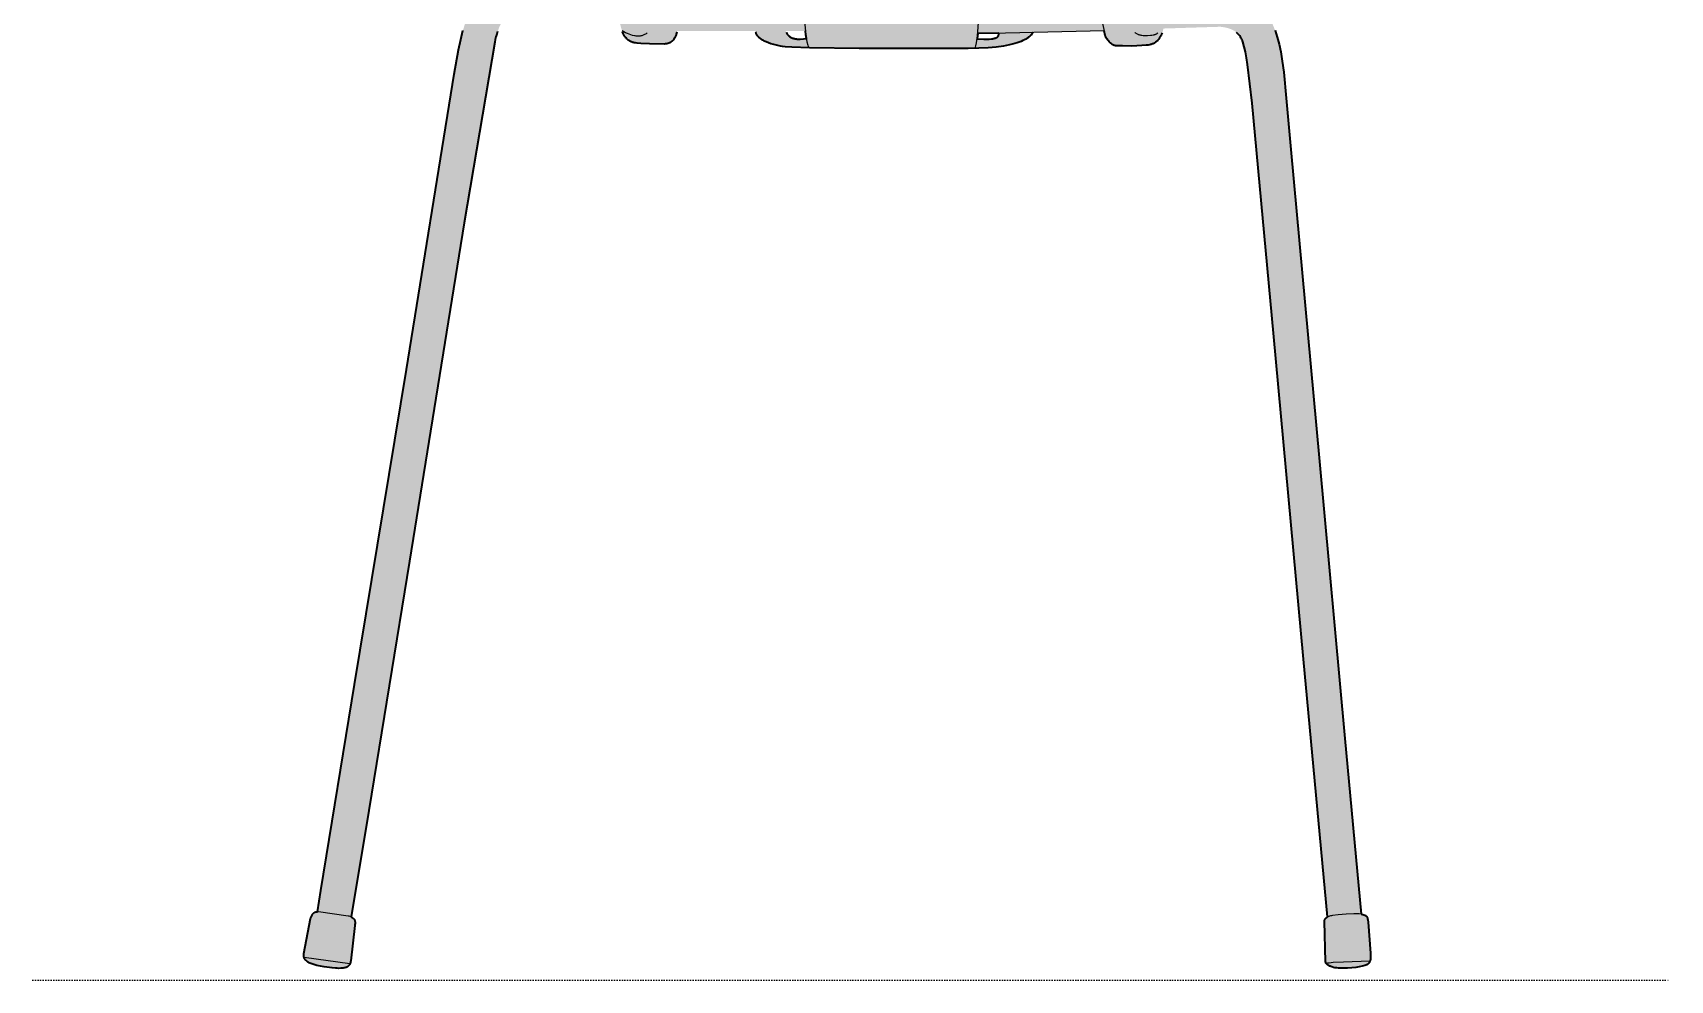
# Model space of a CAD drawing. Header units: millimetres. Extents: x 0 to 1796, y -1115 to 796.
# Drawn here: x 1108 to 1796, y 0 to 398 of the extents above; entities that cross this region are included whole.
import ezdxf

# ---------------------------------------------------------------- set-up
doc = ezdxf.new("R2010")
doc.units = ezdxf.units.MM
doc.linetypes.add('Dots', pattern=[1, 0, -1])
doc.layers.add('Blocks', color=7, linetype='Continuous')
doc.layers.add('Blocks$Fill', color=7, linetype='Continuous', true_color=0xffffff)
for name, color, linetype, lineweight, true_color in [('Blocks$Inner', 7, 'Continuous', 25, 0x007f00), ('Blocks$Outline', 7, 'Continuous', 35, 0xff3f3f), ('Groud', 7, 'Dots', 25, 0x243775)]:
    doc.layers.add(name, color=color, linetype=linetype, lineweight=lineweight, true_color=true_color)

# ---------------------------------------------------------------- blocks, each defined once
blk = doc.blocks.new('Ant Dining Chair Side')
at = {"layer": 'Blocks$Fill'}
h = blk.add_hatch(color=256, dxfattribs=at)
h.paths.add_polyline_path([(560.53, 24.42), (561.6, 11.39), (561.6, 10.01), (561.57, 9.38), (561.54, 9.07), (561.51, 8.78), (561.45, 8.5), (561.42, 8.36), (561.38, 8.23), (561.34, 8.1), (561.3, 7.97), (561.25, 7.84), (561.19, 7.72), (561.13, 7.6), (561.06, 7.49), (560.99, 7.37), (560.91, 7.27), (560.83, 7.16), (560.74, 7.06), (560.64, 6.96), (560.53, 6.86), (560.47, 6.81), (560.41, 6.77), (560.28, 6.68), (560.13, 6.59), (559.96, 6.5), (559.77, 6.41), (559.58, 6.33), (559.13, 6.16), (558.63, 6.01), (558.07, 5.86), (556.8, 5.6), (555.34, 5.38), (553.7, 5.2), (551.91, 5.08), (550, 5.02), (549.05, 5.03), (548.17, 5.07), (547.37, 5.15), (546.64, 5.26), (545.97, 5.4), (545.38, 5.57), (544.85, 5.75), (544.61, 5.85), (544.38, 5.95), (544.17, 6.06), (543.98, 6.17), (543.8, 6.28), (543.63, 6.39), (543.48, 6.5), (543.35, 6.62), (543.23, 6.73), (543.12, 6.84), (543.07, 6.9), (543.02, 6.96), (542.98, 7.01), (542.94, 7.07), (542.91, 7.13), (542.87, 7.18), (542.84, 7.24), (542.82, 7.29), (542.8, 7.34), (542.78, 7.4), (542.76, 7.45), (542.75, 7.5), (542.74, 7.53), (542.74, 7.55), (542.73, 7.6), (542.73, 7.63), (542.72, 7.65), (542.72, 7.7), (542.22, 24.75), (542.23, 24.87), (542.25, 24.98), (542.27, 25.09), (542.29, 25.2), (542.32, 25.31), (542.36, 25.41), (542.4, 25.51), (542.45, 25.61), (542.5, 25.7), (542.56, 25.79), (542.63, 25.88), (542.7, 25.97), (542.78, 26.05), (542.86, 26.13), (542.95, 26.21), (543.05, 26.29), (543.15, 26.36), (543.26, 26.43), (543.38, 26.5), (543.5, 26.57), (543.52, 26.58), (509.97, 384.5), (509.55, 387.29), (509.08, 389.74), (508.56, 391.93), (507.94, 393.95), (507.76, 394.43), (507.57, 394.88), (507.37, 395.31), (507.14, 395.71), (506.91, 396.1), (506.66, 396.45), (506.4, 396.79), (506.13, 397.11), (505.85, 397.4), (505.56, 397.68), (505.26, 397.94), (504.96, 398.18), (504.64, 398.4), (504.33, 398.6), (504, 398.79), (503.68, 398.97), (503.34, 399.13), (503.01, 399.27), (502.34, 399.53), (501.67, 399.74), (501.01, 399.91), (500.36, 400.04), (499.74, 400.15), (498.58, 400.31), (474.68, 399.56), (474.33, 398.42), (474.11, 397.82), (473.87, 397.24), (473.61, 396.68), (473.33, 396.15), (473.02, 395.64), (472.69, 395.16), (472.51, 394.94), (472.33, 394.72), (472.14, 394.51), (471.94, 394.31), (471.74, 394.12), (471.52, 393.94), (471.3, 393.77), (471.07, 393.6), (470.83, 393.45), (470.58, 393.31), (470.33, 393.19), (470.06, 393.07), (469.78, 392.96), (469.5, 392.87), (469.2, 392.79), (468.9, 392.72), (468.22, 392.61), (467.43, 392.52), (465.59, 392.37), (461.38, 392.22), (457.38, 392.23), (454.71, 392.32), (454.61, 392.33), (454.51, 392.34), (454.41, 392.36), (454.31, 392.38), (454.11, 392.43), (453.91, 392.5), (453.72, 392.57), (453.53, 392.66), (453.34, 392.76), (453.16, 392.86), (452.98, 392.98), (452.8, 393.11), (452.62, 393.24), (452.46, 393.38), (452.13, 393.68), (451.82, 394), (451.53, 394.34), (451.26, 394.68), (451.02, 395.03), (450.8, 395.37), (450.61, 395.7), (450.44, 396.02), (450.3, 396.32), (450.2, 396.59), (449.76, 398.54), (419.79, 397.9), (419.76, 397.82), (419.72, 397.73), (419.65, 397.61), (419.56, 397.45), (419.43, 397.27), (419.27, 397.06), (419.06, 396.82), (418.82, 396.57), (418.53, 396.3), (418.19, 396.02), (417.79, 395.72), (417.34, 395.42), (416.82, 395.1), (416.24, 394.78), (415.59, 394.47), (414.87, 394.15), (414.07, 393.83), (413.19, 393.52), (412.22, 393.22), (410.02, 392.65), (407.44, 392.15), (404.44, 391.74), (401, 391.43), (397.09, 391.25), (392.67, 391.22), (326.12, 391.4), (318.58, 391.71), (315.82, 391.93), (314.73, 392.06), (313.85, 392.21), (311.06, 392.85), (309.88, 393.19), (308.83, 393.54), (307.9, 393.91), (307.08, 394.29), (306.71, 394.48), (306.37, 394.67), (306.05, 394.87), (305.76, 395.07), (305.48, 395.28), (305.23, 395.48), (304.99, 395.69), (304.78, 395.9), (304.58, 396.11), (304.4, 396.32), (304.24, 396.54), (304.08, 396.75), (303.95, 396.97), (303.82, 397.19), (303.71, 397.41), (303.6, 397.64), (303.42, 398.09), (303.26, 398.54), (270.54, 398.54), (270.4, 398), (270.14, 397.18), (270.03, 396.87), (269.93, 396.63), (269.54, 395.84), (269.34, 395.48), (269.13, 395.14), (268.91, 394.83), (268.8, 394.69), (268.68, 394.55), (268.55, 394.41), (268.43, 394.29), (268.29, 394.16), (268.16, 394.05), (268.02, 393.94), (267.87, 393.84), (267.72, 393.74), (267.56, 393.65), (267.4, 393.56), (267.23, 393.49), (267.05, 393.42), (266.87, 393.35), (266.68, 393.29), (266.48, 393.24), (266.28, 393.19), (266.07, 393.15), (265.62, 393.09), (265.13, 393.06), (258.86, 393.09), (255.26, 393.28), (253.69, 393.43), (253.02, 393.52), (252.43, 393.62), (252.16, 393.67), (251.89, 393.74), (251.64, 393.82), (251.38, 393.91), (251.14, 394.01), (250.9, 394.13), (250.66, 394.25), (250.43, 394.39), (250.21, 394.54), (249.99, 394.69), (249.77, 394.86), (249.57, 395.05), (249.37, 395.24), (249.17, 395.45), (248.98, 395.66), (248.8, 395.89), (248.62, 396.13), (248.45, 396.39), (248.28, 396.65), (248.12, 396.93), (247.81, 397.52), (247.53, 398.16), (247.28, 398.85), (247.05, 399.6), (246.84, 400.39), (246.63, 401.36), (207.83, 408.22), (206.7, 408.36), (205.63, 408.44), (205.12, 408.45), (204.63, 408.45), (204.15, 408.42), (203.68, 408.37), (203.23, 408.3), (202.79, 408.21), (202.36, 408.1), (201.94, 407.95), (201.53, 407.78), (201.13, 407.59), (200.74, 407.36), (200.36, 407.11), (200.17, 406.96), (199.97, 406.78), (199.77, 406.59), (199.56, 406.37), (199.12, 405.86), (198.66, 405.27), (198.2, 404.6), (197.73, 403.86), (197.26, 403.05), (196.8, 402.19), (195.9, 400.3), (195.1, 398.25), (194.74, 397.17), (194.41, 396.08), (194.13, 394.96), (193.9, 393.84), (181.08, 318.03), (133.6, 26.59), (133.65, 26.57), (133.82, 26.49), (133.99, 26.41), (134.14, 26.32), (134.28, 26.23), (134.41, 26.13), (134.54, 26.03), (134.65, 25.93), (134.75, 25.82), (134.84, 25.71), (134.88, 25.65), (134.92, 25.59), (134.96, 25.53), (135, 25.47), (135.03, 25.4), (135.06, 25.34), (135.12, 25.21), (135.17, 25.07), (135.21, 24.93), (135.24, 24.79), (135.26, 24.63), (135.28, 24.48), (135.28, 24.32), (135.29, 24.15), (135.28, 23.98), (135.27, 23.81), (135.22, 23.44), (135.15, 23.05), (133.48, 8.12), (133.43, 7.86), (133.38, 7.63), (133.32, 7.4), (133.25, 7.19), (133.17, 6.99), (133.09, 6.81), (133, 6.63), (132.9, 6.47), (132.79, 6.31), (132.68, 6.17), (132.55, 6.04), (132.43, 5.92), (132.29, 5.81), (132.14, 5.7), (131.99, 5.61), (131.83, 5.52), (131.67, 5.44), (131.5, 5.37), (131.32, 5.31), (131.13, 5.26), (130.93, 5.21), (130.73, 5.16), (130.31, 5.09), (129.86, 5.05), (129.38, 5.02), (128.35, 4.99), (127.77, 5.01), (127.11, 5.04), (125.65, 5.18), (122.38, 5.65), (119.29, 6.26), (118.03, 6.58), (117.51, 6.74), (117.09, 6.89), (116.35, 7.2), (116, 7.38), (115.66, 7.57), (115.34, 7.77), (115.18, 7.88), (115.04, 7.99), (114.89, 8.11), (114.76, 8.23), (114.63, 8.35), (114.51, 8.48), (114.4, 8.61), (114.29, 8.75), (114.19, 8.89), (114.1, 9.04), (114.02, 9.19), (113.95, 9.35), (113.89, 9.51), (113.84, 9.68), (113.8, 9.85), (113.77, 10.03), (113.76, 10.22), (113.75, 10.41), (113.76, 10.61), (113.78, 10.81), (113.81, 11.02), (113.85, 11.24), (116.64, 25.9), (116.85, 26.52), (116.97, 26.82), (117.09, 27.1), (117.22, 27.37), (117.28, 27.49), (117.36, 27.61), (117.43, 27.73), (117.51, 27.84), (117.6, 27.95), (117.69, 28.05), (117.78, 28.14), (117.88, 28.23), (117.98, 28.32), (118.1, 28.39), (118.21, 28.46), (118.34, 28.53), (118.46, 28.58), (118.6, 28.63), (118.75, 28.67), (118.9, 28.71), (119.06, 28.73), (119.23, 28.75), (119.4, 28.76), (119.48, 28.76), (178.78, 390.68), (179.65, 394.92), (180.58, 398.73), (181.63, 402.26), (182.88, 405.67), (184.38, 409.09), (186.21, 412.68), (186.73, 413.58), (187.28, 414.43), (187.87, 415.23), (188.49, 415.97), (189.14, 416.67), (189.81, 417.31), (190.51, 417.92), (191.23, 418.47), (191.98, 418.98), (192.74, 419.45), (193.52, 419.88), (194.31, 420.27), (195.12, 420.63), (195.94, 420.94), (196.76, 421.22), (197.59, 421.47), (199.26, 421.88), (200.94, 422.17), (202.59, 422.35), (204.22, 422.45), (205.79, 422.46), (207.3, 422.41), (208.73, 422.3), (210.06, 422.16), (244.24, 416.46), (242.76, 426.36), (236.21, 427.67), (230.21, 429.2), (224.75, 430.94), (219.78, 432.87), (217.48, 433.9), (215.29, 434.98), (213.21, 436.09), (211.23, 437.25), (209.36, 438.44), (207.59, 439.67), (205.92, 440.92), (204.34, 442.21), (202.85, 443.53), (201.45, 444.88), (200.13, 446.25), (198.89, 447.64), (197.72, 449.05), (196.63, 450.49), (195.6, 451.94), (194.64, 453.41), (192.9, 456.38), (191.38, 459.39), (190.05, 462.42), (188.88, 465.47), (187.85, 468.58), (186.95, 471.84), (186.16, 475.24), (185.47, 478.76), (184.38, 486.17), (183.57, 493.98), (181.52, 528.01), (178.41, 567.12), (173.66, 606.6), (160.29, 683.69), (135.54, 786.86), (134.95, 789.67), (134.73, 790.9), (134.65, 791.47), (134.6, 792.01), (134.57, 792.51), (134.57, 792.74), (134.58, 792.97), (134.6, 793.19), (134.63, 793.39), (134.67, 793.59), (134.72, 793.78), (134.74, 793.87), (134.77, 793.96), (134.81, 794.04), (134.85, 794.12), (134.89, 794.2), (134.93, 794.28), (134.97, 794.35), (135.02, 794.42), (135.08, 794.49), (135.13, 794.56), (135.19, 794.62), (135.25, 794.68), (135.32, 794.74), (135.39, 794.79), (135.46, 794.84), (135.54, 794.89), (135.62, 794.94), (135.7, 794.98), (135.88, 795.07), (136.08, 795.14), (136.29, 795.21), (136.51, 795.28), (136.75, 795.34), (137.27, 795.43), (137.84, 795.5), (138.46, 795.55), (139.84, 795.58), (141.4, 795.52), (143.11, 795.39), (146.91, 794.89), (147.96, 794.69), (149.12, 794.4), (150.36, 794.01), (151.68, 793.53), (153.07, 792.96), (154.53, 792.28), (156.03, 791.52), (156.63, 791.18), (158.73, 790.12), (160.74, 788.97), (162.82, 787.65), (164.96, 786.19), (169.34, 782.91), (173.7, 779.24), (177.91, 775.34), (181.81, 771.35), (185.24, 767.39), (186.73, 765.48), (188.05, 763.62), (192.57, 756.46), (194.61, 752.86), (196.53, 749.16), (198.36, 745.29), (200.13, 741.19), (203.6, 732.02), (206.58, 723.03), (208.44, 716.5), (209.28, 713.1), (209.97, 709.75), (211.94, 698.45), (213.13, 689.37), (213.99, 676.48), (214.38, 661.89), (214.25, 647.78), (213.97, 641.58), (213.54, 636.32), (212.96, 631.76), (212.24, 627.48), (210.47, 619.68), (206.52, 606.55), (206.3, 605.81), (206.11, 605.04), (205.94, 604.26), (205.8, 603.46), (205.59, 601.81), (205.47, 600.09), (205.43, 598.31), (205.46, 596.46), (205.71, 592.57), (207.78, 574.7), (211.79, 516.92), (213.43, 489.89), (214.05, 483.51), (214.78, 477.88), (215.2, 475.43), (215.66, 473.28), (215.91, 472.32), (216.16, 471.46), (216.43, 470.68), (216.7, 470), (217.29, 468.8), (217.91, 467.69), (218.25, 467.16), (218.6, 466.66), (218.96, 466.17), (219.35, 465.7), (219.75, 465.25), (220.17, 464.81), (220.62, 464.38), (221.08, 463.97), (221.58, 463.57), (222.09, 463.18), (223.21, 462.43), (224.45, 461.71), (225.82, 461), (227.33, 460.3), (229, 459.61), (237.38, 456.64), (238.69, 456.26), (240.14, 455.9), (243.44, 455.3), (247.21, 454.81), (251.37, 454.44), (260.59, 453.97), (270.55, 453.82), (306.61, 454.6), (429.01, 456.6), (526.33, 454.26), (537.97, 453.48), (543.7, 452.82), (549.31, 451.92), (554.75, 450.74), (557.4, 450.03), (559.98, 449.23), (562.51, 448.34), (564.96, 447.35), (567.34, 446.26), (569.64, 445.06), (573.7, 442.69), (576.91, 440.56), (578.24, 439.57), (579.41, 438.63), (580.43, 437.74), (581.31, 436.88), (582.07, 436.06), (582.72, 435.27), (583.29, 434.5), (583.78, 433.76), (584.21, 433.04), (584.59, 432.32), (585.29, 430.92), (585.65, 430.82), (586.94, 430.42), (587.49, 430.23), (587.98, 430.03), (588.41, 429.83), (588.61, 429.73), (588.79, 429.62), (588.96, 429.52), (589.12, 429.41), (589.27, 429.3), (589.41, 429.19), (589.53, 429.07), (589.65, 428.95), (589.75, 428.83), (589.85, 428.7), (589.94, 428.57), (590.02, 428.43), (590.09, 428.29), (590.15, 428.15), (590.2, 428), (590.25, 427.84), (590.29, 427.68), (590.32, 427.51), (590.35, 427.33), (590.37, 427.16), (590.38, 426.99), (590.38, 426.82), (590.38, 426.66), (590.37, 426.49), (590.35, 426.33), (590.32, 426.17), (590.29, 426.01), (590.25, 425.85), (590.21, 425.7), (590.16, 425.55), (590.1, 425.41), (590.04, 425.27), (589.97, 425.13), (589.9, 424.99), (589.82, 424.87), (589.74, 424.74), (589.65, 424.62), (589.56, 424.51), (589.47, 424.4), (589.37, 424.3), (589.27, 424.2), (589.16, 424.11), (589.06, 424.02), (588.95, 423.95), (588.83, 423.87), (588.72, 423.81), (588.6, 423.75), (588.48, 423.71), (588.36, 423.66), (588.24, 423.63), (588.56, 423.4), (588.88, 423.16), (589.17, 422.91), (589.42, 422.68), (589.65, 422.44), (589.86, 422.21), (590.03, 421.99), (590.19, 421.76), (590.25, 421.65), (590.31, 421.54), (590.37, 421.43), (590.42, 421.32), (590.47, 421.21), (590.51, 421.1), (590.54, 420.99), (590.57, 420.89), (590.6, 420.78), (590.62, 420.67), (590.63, 420.56), (590.64, 420.46), (590.65, 420.35), (590.65, 420.24), (590.65, 420.13), (590.65, 420.03), (590.63, 419.81), (590.59, 419.6), (590.54, 419.39), (590.48, 419.17), (590.41, 418.96), (590.33, 418.74), (590.14, 418.3), (589.92, 417.85), (589.43, 416.92), (588.94, 416.03), (588.69, 415.64), (588.44, 415.28), (588.31, 415.12), (588.17, 414.97), (588.03, 414.83), (587.89, 414.7), (587.75, 414.57), (587.59, 414.46), (587.44, 414.36), (587.27, 414.27), (587.1, 414.19), (586.92, 414.12), (586.74, 414.06), (586.54, 414.01), (586.34, 413.97), (586.13, 413.94), (585.9, 413.93), (585.67, 413.92), (585.42, 413.93), (585.17, 413.95), (584.9, 413.97), (584.62, 414.02), (584.02, 414.13), (583.36, 414.3), (547, 424.24), (540.51, 425.62), (537.79, 426.07), (535.53, 426.34), (478.73, 424), (477.18, 414.11), (497.57, 414.46), (499.47, 414.41), (501.54, 414.22), (503.72, 413.89), (504.84, 413.65), (505.97, 413.38), (507.11, 413.05), (508.24, 412.67), (509.37, 412.23), (510.47, 411.74), (511.56, 411.18), (512.62, 410.56), (513.64, 409.87), (514.63, 409.11), (515.56, 408.3), (516.43, 407.43), (517.23, 406.52), (517.99, 405.56), (518.69, 404.55), (519.34, 403.49), (519.95, 402.38), (520.51, 401.21), (521.03, 399.99), (521.52, 398.7), (522.4, 395.96), (523.18, 392.97), (523.88, 389.71), (524.53, 385.85), (525.12, 381.19), (526.21, 370.34), (557.68, 27.72), (557.91, 27.68), (558.35, 27.58), (558.74, 27.48), (558.91, 27.43), (559.07, 27.37), (559.22, 27.31), (559.35, 27.25), (559.48, 27.18), (559.53, 27.15), (559.59, 27.11), (559.64, 27.07), (559.69, 27.03), (559.74, 26.99), (559.78, 26.95), (559.83, 26.91), (559.87, 26.86), (559.91, 26.81), (559.95, 26.76), (559.98, 26.71), (560.02, 26.66), (560.05, 26.61), (560.08, 26.55), (560.13, 26.43), (560.19, 26.3), (560.23, 26.16), (560.27, 26.01), (560.35, 25.69), (560.41, 25.31)], flags=0)
h.paths.add_polyline_path([(299.37, 421.3), (275.99, 422.47), (273.84, 412.62), (299.8, 411.91), (299.65, 412.39), (299.52, 412.89), (299.41, 413.42), (299.33, 413.96), (299.22, 415.11), (299.17, 416.31), (299.22, 418.86)], flags=0)
h.paths.add_polyline_path([(311.51, 411.59), (323.44, 411.26), (323, 421.05), (310.19, 421.11), (310.53, 415.91), (310.7, 414.68), (310.91, 413.54), (311.03, 413.01), (311.18, 412.5), (311.34, 412.03)], flags=0)
h.paths.add_polyline_path([(316.03, 398.54), (316.19, 398.18), (316.36, 397.84), (316.54, 397.53), (316.74, 397.24), (316.94, 396.97), (317.15, 396.73), (317.37, 396.51), (317.61, 396.3), (317.84, 396.12), (318.09, 395.95), (318.34, 395.81), (318.61, 395.68), (318.87, 395.56), (319.15, 395.46), (319.43, 395.38), (319.72, 395.31), (320.01, 395.25), (320.31, 395.21), (320.61, 395.17), (320.92, 395.15), (321.54, 395.13), (322.19, 395.14), (323.5, 395.24), (324.75, 395.38), (324.49, 396.94), (324.33, 398.54)], flags=0)
h.paths.add_polyline_path([(396.4, 395.29), (399.29, 395.14), (400.5, 395.13), (401.54, 395.16), (402.43, 395.23), (402.82, 395.28), (403.17, 395.34), (403.49, 395.4), (403.78, 395.47), (404.04, 395.55), (404.28, 395.64), (404.39, 395.68), (404.49, 395.73), (404.58, 395.78), (404.67, 395.83), (404.75, 395.88), (404.83, 395.93), (404.91, 395.98), (404.97, 396.04), (405.04, 396.09), (405.09, 396.15), (405.15, 396.21), (405.2, 396.27), (405.24, 396.33), (405.28, 396.39), (405.32, 396.45), (405.36, 396.52), (405.39, 396.58), (405.41, 396.64), (405.44, 396.71), (405.46, 396.78), (405.5, 396.91), (405.53, 397.04), (405.55, 397.18), (405.57, 397.32), (405.6, 397.6), (396.66, 397.41), (396.59, 396.56)], flags=0)
h.paths.add_polyline_path([(410.12, 421.94), (397.74, 421.75), (397.42, 411.28), (410.12, 411.63)], flags=0)
h.paths.add_polyline_path([(424.5, 422.16), (424.5, 412.02), (446.63, 412.62), (444.43, 422.47)], flags=0)
at = {"layer": 'Blocks$Inner'}
for points in [[(270.4, 398), (270.14, 397.18), (270.03, 396.87), (269.93, 396.63), (269.54, 395.84), (269.34, 395.48), (269.13, 395.14), (268.91, 394.83), (268.8, 394.69), (268.68, 394.55), (268.55, 394.41), (268.43, 394.29), (268.29, 394.16), (268.16, 394.05), (268.02, 393.94), (267.87, 393.84), (267.72, 393.74), (267.56, 393.65), (267.4, 393.56), (267.23, 393.49), (267.05, 393.42), (266.87, 393.35), (266.68, 393.29), (266.48, 393.24), (266.28, 393.19), (266.07, 393.15), (265.62, 393.09), (265.13, 393.06), (258.86, 393.09), (255.26, 393.28), (253.69, 393.43), (253.02, 393.52), (252.43, 393.62), (252.16, 393.67), (251.89, 393.74), (251.64, 393.82), (251.38, 393.91), (251.14, 394.01), (250.9, 394.13), (250.66, 394.25), (250.43, 394.39), (250.21, 394.54), (249.99, 394.69), (249.77, 394.86), (249.57, 395.05), (249.37, 395.24), (249.17, 395.45), (248.98, 395.66), (248.8, 395.89), (248.62, 396.13), (248.45, 396.39), (248.28, 396.65), (248.12, 396.93), (247.81, 397.52), (247.53, 398.16)], [(257.97, 397.82), (257.71, 397.58), (257.43, 397.36), (257.15, 397.17), (256.86, 397), (256.56, 396.85), (256.26, 396.72), (255.95, 396.61), (255.63, 396.52), (255.31, 396.45), (254.98, 396.4), (254.64, 396.37), (254.3, 396.35), (253.96, 396.35), (253.61, 396.36), (253.26, 396.39), (252.9, 396.44), (252.54, 396.5), (251.82, 396.66), (251.08, 396.87), (250.34, 397.13), (249.6, 397.43), (248.86, 397.77), (247.39, 398.54)], [(443.27, 427.71), (450.2, 396.59), (450.3, 396.32), (450.44, 396.02), (450.61, 395.7), (450.8, 395.37), (451.02, 395.03), (451.26, 394.68), (451.53, 394.34), (451.82, 394), (452.13, 393.68), (452.46, 393.38), (452.62, 393.24), (452.8, 393.11), (452.98, 392.98), (453.16, 392.86), (453.34, 392.76), (453.53, 392.66), (453.72, 392.57), (453.91, 392.5), (454.11, 392.43), (454.31, 392.38), (454.41, 392.36), (454.51, 392.34), (454.61, 392.33), (454.71, 392.32), (457.38, 392.23), (461.38, 392.22), (465.59, 392.37), (467.43, 392.52), (468.22, 392.61), (468.9, 392.72), (469.2, 392.79), (469.5, 392.87), (469.78, 392.96), (470.06, 393.07), (470.33, 393.19), (470.58, 393.31), (470.83, 393.45), (471.07, 393.6), (471.3, 393.77), (471.52, 393.94), (471.74, 394.12), (471.94, 394.31), (472.14, 394.51), (472.33, 394.72), (472.51, 394.94), (472.69, 395.16), (473.02, 395.64), (473.33, 396.15), (473.61, 396.68), (473.87, 397.24), (474.11, 397.82)], [(472.3, 397.8), (472.22, 397.7), (472.17, 397.65), (472.13, 397.6), (472.03, 397.5), (471.91, 397.41), (471.79, 397.32), (471.66, 397.23), (471.51, 397.15), (471.35, 397.07), (471.18, 396.99), (470.99, 396.92), (470.79, 396.86), (470.57, 396.8), (470.34, 396.74), (469.82, 396.64), (469.23, 396.57), (467.98, 396.48), (467.36, 396.47), (466.75, 396.49), (466.16, 396.54), (465.57, 396.62), (465.29, 396.67), (465.01, 396.73), (464.74, 396.8), (464.47, 396.88), (464.21, 396.98), (463.95, 397.08), (463.71, 397.19), (463.46, 397.32), (463.23, 397.45), (463.01, 397.6), (462.79, 397.76), (462.58, 397.93)], [(133.6, 26.59), (141.06, 71.27), (158.11, 175.89), (181.08, 318.03), (193.9, 393.84), (194.13, 394.96), (194.41, 396.08), (194.74, 397.17), (195.1, 398.25)], [(180.58, 398.73), (179.65, 394.92), (178.78, 390.68), (176.95, 380.35), (156.89, 256.38), (135.04, 124.17), (120.88, 37.66), (119.48, 28.76)], [(322.99, 421.26), (323.76, 404.12), (324.49, 396.94), (324.99, 393.93), (325.29, 392.61), (325.62, 391.42)], [(395.58, 391.22), (395.88, 392.34), (396.14, 393.6), (396.59, 396.56), (397.2, 403.86), (397.74, 421.75)], [(557.68, 27.72), (550.75, 101.43), (540.05, 219.37), (528.12, 348.8), (526.21, 370.34), (525.12, 381.19), (524.53, 385.85), (523.88, 389.71), (523.18, 392.97), (522.4, 395.96), (521.52, 398.7)], [(505.26, 397.94), (505.56, 397.68), (505.85, 397.4), (506.13, 397.11), (506.4, 396.79), (506.66, 396.45), (506.91, 396.1), (507.14, 395.71), (507.37, 395.31), (507.57, 394.88), (507.76, 394.43), (507.94, 393.95), (508.56, 391.93), (509.08, 389.74), (509.55, 387.29), (509.97, 384.5), (511.84, 368.2), (520.87, 271.66), (533.47, 134.76), (543.52, 26.58)], [(419.76, 397.82), (419.72, 397.73), (419.65, 397.61), (419.56, 397.45), (419.43, 397.27), (419.27, 397.06), (419.06, 396.82), (418.82, 396.57), (418.53, 396.3), (418.19, 396.02), (417.79, 395.72), (417.34, 395.42), (416.82, 395.1), (416.24, 394.78), (415.59, 394.47), (414.87, 394.15), (414.07, 393.83), (413.19, 393.52), (412.22, 393.22), (410.02, 392.65), (407.44, 392.15), (404.44, 391.74), (401, 391.43), (397.09, 391.25), (392.67, 391.22), (346.95, 391.2), (326.12, 391.4), (318.58, 391.71), (315.82, 391.93), (314.73, 392.06), (313.85, 392.21), (311.06, 392.85), (309.88, 393.19), (308.83, 393.54), (307.9, 393.91), (307.08, 394.29), (306.71, 394.48), (306.37, 394.67), (306.05, 394.87), (305.76, 395.07), (305.48, 395.28), (305.23, 395.48), (304.99, 395.69), (304.78, 395.9), (304.58, 396.11), (304.4, 396.32), (304.24, 396.54), (304.08, 396.75), (303.95, 396.97), (303.82, 397.19), (303.71, 397.41), (303.6, 397.64), (303.42, 398.09)], [(324.83, 395.39), (323.5, 395.24), (322.19, 395.14), (321.54, 395.13), (320.92, 395.15), (320.61, 395.17), (320.31, 395.21), (320.01, 395.25), (319.72, 395.31), (319.43, 395.38), (319.15, 395.46), (318.87, 395.56), (318.61, 395.68), (318.34, 395.81), (318.09, 395.95), (317.84, 396.12), (317.61, 396.3), (317.37, 396.51), (317.15, 396.73), (316.94, 396.97), (316.74, 397.24), (316.54, 397.53), (316.36, 397.84)], [(405.6, 397.6), (405.57, 397.32), (405.55, 397.18), (405.53, 397.04), (405.5, 396.91), (405.46, 396.78), (405.44, 396.71), (405.41, 396.64), (405.39, 396.58), (405.36, 396.52), (405.32, 396.45), (405.28, 396.39), (405.24, 396.33), (405.2, 396.27), (405.15, 396.21), (405.09, 396.15), (405.04, 396.09), (404.97, 396.04), (404.91, 395.98), (404.83, 395.93), (404.75, 395.88), (404.67, 395.83), (404.58, 395.78), (404.49, 395.73), (404.39, 395.68), (404.28, 395.64), (404.04, 395.55), (403.78, 395.47), (403.49, 395.4), (403.17, 395.34), (402.82, 395.28), (402.43, 395.23), (401.54, 395.16), (400.5, 395.13), (399.29, 395.14), (396.31, 395.29)], [(449.76, 398.54), (396.54, 397.4)], [(133.11, 6.85), (113.91, 9.49)], [(561.32, 8.05), (550.18, 7.66), (545.84, 7.39), (544.19, 7.22), (543.53, 7.12), (542.98, 7.02)]]:
    blk.add_lwpolyline(points, dxfattribs=at)
for points in [[(135.15, 23.05), (135.22, 23.44), (135.27, 23.81), (135.28, 23.98), (135.29, 24.15), (135.28, 24.32), (135.28, 24.48), (135.26, 24.63), (135.24, 24.79), (135.21, 24.93), (135.17, 25.07), (135.12, 25.21), (135.06, 25.34), (135.03, 25.4), (135, 25.47), (134.96, 25.53), (134.92, 25.59), (134.88, 25.65), (134.84, 25.71), (134.75, 25.82), (134.65, 25.93), (134.54, 26.03), (134.41, 26.13), (134.28, 26.23), (134.14, 26.32), (133.99, 26.41), (133.82, 26.49), (133.65, 26.57), (133.46, 26.64), (133.27, 26.72), (132.84, 26.84), (132.36, 26.96), (119.99, 28.74), (119.78, 28.76), (119.59, 28.76), (119.4, 28.76), (119.23, 28.75), (119.06, 28.73), (118.9, 28.71), (118.75, 28.67), (118.6, 28.63), (118.46, 28.58), (118.34, 28.53), (118.21, 28.46), (118.1, 28.39), (117.98, 28.32), (117.88, 28.23), (117.78, 28.14), (117.69, 28.05), (117.6, 27.95), (117.51, 27.84), (117.43, 27.73), (117.36, 27.61), (117.28, 27.49), (117.22, 27.37), (117.09, 27.1), (116.97, 26.82), (116.85, 26.52), (116.64, 25.9), (113.85, 11.24), (113.81, 11.02), (113.78, 10.81), (113.76, 10.61), (113.75, 10.41), (113.76, 10.22), (113.77, 10.03), (113.8, 9.85), (113.84, 9.68), (113.89, 9.51), (113.95, 9.35), (114.02, 9.19), (114.1, 9.04), (114.19, 8.89), (114.29, 8.75), (114.4, 8.61), (114.51, 8.48), (114.63, 8.35), (114.76, 8.23), (114.89, 8.11), (115.04, 7.99), (115.18, 7.88), (115.34, 7.77), (115.66, 7.57), (116, 7.38), (116.35, 7.2), (117.09, 6.89), (117.51, 6.74), (118.03, 6.58), (119.29, 6.26), (122.38, 5.65), (125.65, 5.18), (127.11, 5.04), (127.77, 5.01), (128.35, 4.99), (129.38, 5.02), (129.86, 5.05), (130.31, 5.09), (130.73, 5.16), (130.93, 5.21), (131.13, 5.26), (131.32, 5.31), (131.5, 5.37), (131.67, 5.44), (131.83, 5.52), (131.99, 5.61), (132.14, 5.7), (132.29, 5.81), (132.43, 5.92), (132.55, 6.04), (132.68, 6.17), (132.79, 6.31), (132.9, 6.47), (133, 6.63), (133.09, 6.81), (133.17, 6.99), (133.25, 7.19), (133.32, 7.4), (133.38, 7.63), (133.43, 7.86), (133.48, 8.12)], [(560.53, 24.42), (560.41, 25.31), (560.35, 25.69), (560.27, 26.01), (560.23, 26.16), (560.19, 26.3), (560.13, 26.43), (560.08, 26.55), (560.05, 26.61), (560.02, 26.66), (559.98, 26.71), (559.95, 26.76), (559.91, 26.81), (559.87, 26.86), (559.83, 26.91), (559.78, 26.95), (559.74, 26.99), (559.69, 27.03), (559.64, 27.07), (559.59, 27.11), (559.53, 27.15), (559.48, 27.18), (559.35, 27.25), (559.22, 27.31), (559.07, 27.37), (558.91, 27.43), (558.74, 27.48), (558.35, 27.58), (557.91, 27.68), (556.82, 27.86), (556.62, 27.89), (556.39, 27.91), (555.86, 27.94), (554.55, 27.94), (551.33, 27.79), (548.03, 27.5), (545.56, 27.18), (545.14, 27.1), (544.75, 27.01), (544.39, 26.91), (544.07, 26.81), (543.77, 26.69), (543.63, 26.63), (543.5, 26.57), (543.38, 26.5), (543.26, 26.43), (543.15, 26.36), (543.05, 26.29), (542.95, 26.21), (542.86, 26.13), (542.78, 26.05), (542.7, 25.97), (542.63, 25.88), (542.56, 25.79), (542.5, 25.7), (542.45, 25.61), (542.4, 25.51), (542.36, 25.41), (542.32, 25.31), (542.29, 25.2), (542.27, 25.09), (542.25, 24.98), (542.23, 24.87), (542.22, 24.75), (542.72, 7.7), (542.72, 7.65), (542.73, 7.63), (542.73, 7.6), (542.74, 7.55), (542.74, 7.53), (542.75, 7.5), (542.76, 7.45), (542.78, 7.4), (542.8, 7.34), (542.82, 7.29), (542.84, 7.24), (542.87, 7.18), (542.91, 7.13), (542.94, 7.07), (542.98, 7.01), (543.02, 6.96), (543.07, 6.9), (543.12, 6.84), (543.23, 6.73), (543.35, 6.62), (543.48, 6.5), (543.63, 6.39), (543.8, 6.28), (543.98, 6.17), (544.17, 6.06), (544.38, 5.95), (544.61, 5.85), (544.85, 5.75), (545.38, 5.57), (545.97, 5.4), (546.64, 5.26), (547.37, 5.15), (548.17, 5.07), (549.05, 5.03), (550, 5.02), (551.91, 5.08), (553.7, 5.2), (555.34, 5.38), (556.8, 5.6), (558.07, 5.86), (558.63, 6.01), (559.13, 6.16), (559.58, 6.33), (559.77, 6.41), (559.96, 6.5), (560.13, 6.59), (560.28, 6.68), (560.41, 6.77), (560.47, 6.81), (560.53, 6.86), (560.64, 6.96), (560.74, 7.06), (560.83, 7.16), (560.91, 7.27), (560.99, 7.37), (561.06, 7.49), (561.13, 7.6), (561.19, 7.72), (561.25, 7.84), (561.3, 7.97), (561.34, 8.1), (561.38, 8.23), (561.42, 8.36), (561.45, 8.5), (561.51, 8.78), (561.54, 9.07), (561.57, 9.38), (561.6, 10.01), (561.6, 11.39)]]:
    blk.add_lwpolyline(points, close=True, dxfattribs=at)
at = {"layer": 'Blocks$Outline'}
for points in [[(119.48, 28.76), (120.88, 37.66), (135.04, 124.17), (156.89, 256.38), (176.95, 380.35), (178.78, 390.68), (179.65, 394.92), (180.58, 398.73)], [(521.52, 398.7), (522.4, 395.96), (523.18, 392.97), (523.88, 389.71), (524.53, 385.85), (525.12, 381.19), (526.21, 370.34), (528.12, 348.8), (540.05, 219.37), (550.75, 101.43), (557.68, 27.72)], [(195.1, 398.25), (194.74, 397.17), (194.41, 396.08), (194.13, 394.96), (193.9, 393.84), (181.08, 318.03), (158.11, 175.89), (141.06, 71.27), (133.6, 26.59)], [(270.4, 398), (270.14, 397.18), (270.03, 396.87), (269.93, 396.63), (269.54, 395.84), (269.34, 395.48), (269.13, 395.14), (268.91, 394.83), (268.8, 394.69), (268.68, 394.55), (268.55, 394.41), (268.43, 394.29), (268.29, 394.16), (268.16, 394.05), (268.02, 393.94), (267.87, 393.84), (267.72, 393.74), (267.56, 393.65), (267.4, 393.56), (267.23, 393.49), (267.05, 393.42), (266.87, 393.35), (266.68, 393.29), (266.48, 393.24), (266.28, 393.19), (266.07, 393.15), (265.62, 393.09), (265.13, 393.06), (258.86, 393.09), (255.26, 393.28), (253.69, 393.43), (253.02, 393.52), (252.43, 393.62), (252.16, 393.67), (251.89, 393.74), (251.64, 393.82), (251.38, 393.91), (251.14, 394.01), (250.9, 394.13), (250.66, 394.25), (250.43, 394.39), (250.21, 394.54), (249.99, 394.69), (249.77, 394.86), (249.57, 395.05), (249.37, 395.24), (249.17, 395.45), (248.98, 395.66), (248.8, 395.89), (248.62, 396.13), (248.45, 396.39), (248.28, 396.65), (248.12, 396.93), (247.81, 397.52), (247.53, 398.16)], [(474.11, 397.82), (473.87, 397.24), (473.61, 396.68), (473.33, 396.15), (473.02, 395.64), (472.69, 395.16), (472.51, 394.94), (472.33, 394.72), (472.14, 394.51), (471.94, 394.31), (471.74, 394.12), (471.52, 393.94), (471.3, 393.77), (471.07, 393.6), (470.83, 393.45), (470.58, 393.31), (470.33, 393.19), (470.06, 393.07), (469.78, 392.96), (469.5, 392.87), (469.2, 392.79), (468.9, 392.72), (468.22, 392.61), (467.43, 392.52), (465.59, 392.37), (461.38, 392.22), (457.38, 392.23), (454.71, 392.32), (454.61, 392.33), (454.51, 392.34), (454.41, 392.36), (454.31, 392.38), (454.11, 392.43), (453.91, 392.5), (453.72, 392.57), (453.53, 392.66), (453.34, 392.76), (453.16, 392.86), (452.98, 392.98), (452.8, 393.11), (452.62, 393.24), (452.46, 393.38), (452.13, 393.68), (451.82, 394), (451.53, 394.34), (451.26, 394.68), (451.02, 395.03), (450.8, 395.37), (450.61, 395.7), (450.44, 396.02), (450.3, 396.32), (450.2, 396.59), (449.76, 398.54)], [(543.52, 26.58), (533.47, 134.76), (520.87, 271.66), (511.84, 368.2), (509.97, 384.5), (509.55, 387.29), (509.08, 389.74), (508.56, 391.93), (507.94, 393.95), (507.76, 394.43), (507.57, 394.88), (507.37, 395.31), (507.14, 395.71), (506.91, 396.1), (506.66, 396.45), (506.4, 396.79), (506.13, 397.11), (505.85, 397.4), (505.56, 397.68), (505.26, 397.94)], [(419.76, 397.82), (419.72, 397.73), (419.65, 397.61), (419.56, 397.45), (419.43, 397.27), (419.27, 397.06), (419.06, 396.82), (418.82, 396.57), (418.53, 396.3), (418.19, 396.02), (417.79, 395.72), (417.34, 395.42), (416.82, 395.1), (416.24, 394.78), (415.59, 394.47), (414.87, 394.15), (414.07, 393.83), (413.19, 393.52), (412.22, 393.22), (410.02, 392.65), (407.44, 392.15), (404.44, 391.74), (401, 391.43), (397.09, 391.25), (392.67, 391.22), (346.95, 391.2), (326.12, 391.4), (318.58, 391.71), (315.82, 391.93), (314.73, 392.06), (313.85, 392.21), (311.06, 392.85), (309.88, 393.19), (308.83, 393.54), (307.9, 393.91), (307.08, 394.29), (306.71, 394.48), (306.37, 394.67), (306.05, 394.87), (305.76, 395.07), (305.48, 395.28), (305.23, 395.48), (304.99, 395.69), (304.78, 395.9), (304.58, 396.11), (304.4, 396.32), (304.24, 396.54), (304.08, 396.75), (303.95, 396.97), (303.82, 397.19), (303.71, 397.41), (303.6, 397.64), (303.42, 398.09)], [(316.36, 397.84), (316.54, 397.53), (316.74, 397.24), (316.94, 396.97), (317.15, 396.73), (317.37, 396.51), (317.61, 396.3), (317.84, 396.12), (318.09, 395.95), (318.34, 395.81), (318.61, 395.68), (318.87, 395.56), (319.15, 395.46), (319.43, 395.38), (319.72, 395.31), (320.01, 395.25), (320.31, 395.21), (320.61, 395.17), (320.92, 395.15), (321.54, 395.13), (322.19, 395.14), (323.5, 395.24), (324.75, 395.38)], [(324.75, 395.38), (324.49, 396.94), (324.33, 398.54)], [(396.4, 395.29), (399.29, 395.14), (400.5, 395.13), (401.54, 395.16), (402.43, 395.23), (402.82, 395.28), (403.17, 395.34), (403.49, 395.4), (403.78, 395.47), (404.04, 395.55), (404.28, 395.64), (404.39, 395.68), (404.49, 395.73), (404.58, 395.78), (404.67, 395.83), (404.75, 395.88), (404.83, 395.93), (404.91, 395.98), (404.97, 396.04), (405.04, 396.09), (405.09, 396.15), (405.15, 396.21), (405.2, 396.27), (405.24, 396.33), (405.28, 396.39), (405.32, 396.45), (405.36, 396.52), (405.39, 396.58), (405.41, 396.64), (405.44, 396.71), (405.46, 396.78), (405.5, 396.91), (405.53, 397.04), (405.55, 397.18), (405.57, 397.32), (405.6, 397.6)], [(396.66, 397.41), (396.59, 396.56), (396.4, 395.29)], [(405.6, 397.6), (396.66, 397.41)], [(135.15, 23.05), (133.48, 8.12), (133.43, 7.86), (133.38, 7.63), (133.32, 7.4), (133.25, 7.19), (133.17, 6.99), (133.09, 6.81), (133, 6.63), (132.9, 6.47), (132.79, 6.31), (132.68, 6.17), (132.55, 6.04), (132.43, 5.92), (132.29, 5.81), (132.14, 5.7), (131.99, 5.61), (131.83, 5.52), (131.67, 5.44), (131.5, 5.37), (131.32, 5.31), (131.13, 5.26), (130.93, 5.21), (130.73, 5.16), (130.31, 5.09), (129.86, 5.05), (129.38, 5.02), (128.35, 4.99), (127.77, 5.01), (127.11, 5.04), (125.65, 5.18), (122.38, 5.65), (119.29, 6.26), (118.03, 6.58), (117.51, 6.74), (117.09, 6.89), (116.35, 7.2), (116, 7.38), (115.66, 7.57), (115.34, 7.77), (115.18, 7.88), (115.04, 7.99), (114.89, 8.11), (114.76, 8.23), (114.63, 8.35), (114.51, 8.48), (114.4, 8.61), (114.29, 8.75), (114.19, 8.89), (114.1, 9.04), (114.02, 9.19), (113.95, 9.35), (113.89, 9.51), (113.84, 9.68), (113.8, 9.85), (113.77, 10.03), (113.76, 10.22), (113.75, 10.41), (113.76, 10.61), (113.78, 10.81), (113.81, 11.02), (113.85, 11.24), (116.64, 25.9), (116.85, 26.52), (116.97, 26.82), (117.09, 27.1), (117.22, 27.37), (117.28, 27.49), (117.36, 27.61), (117.43, 27.73), (117.51, 27.84), (117.6, 27.95), (117.69, 28.05), (117.78, 28.14), (117.88, 28.23), (117.98, 28.32), (118.1, 28.39), (118.21, 28.46), (118.34, 28.53), (118.46, 28.58), (118.6, 28.63), (118.75, 28.67), (118.9, 28.71), (119.06, 28.73), (119.23, 28.75), (119.4, 28.76), (119.48, 28.76)], [(557.68, 27.72), (557.91, 27.68), (558.35, 27.58), (558.74, 27.48), (558.91, 27.43), (559.07, 27.37), (559.22, 27.31), (559.35, 27.25), (559.48, 27.18), (559.53, 27.15), (559.59, 27.11), (559.64, 27.07), (559.69, 27.03), (559.74, 26.99), (559.78, 26.95), (559.83, 26.91), (559.87, 26.86), (559.91, 26.81), (559.95, 26.76), (559.98, 26.71), (560.02, 26.66), (560.05, 26.61), (560.08, 26.55), (560.13, 26.43), (560.19, 26.3), (560.23, 26.16), (560.27, 26.01), (560.35, 25.69), (560.41, 25.31), (560.53, 24.42)], [(133.6, 26.59), (133.65, 26.57), (133.82, 26.49), (133.99, 26.41), (134.14, 26.32), (134.28, 26.23), (134.41, 26.13), (134.54, 26.03), (134.65, 25.93), (134.75, 25.82), (134.84, 25.71), (134.88, 25.65), (134.92, 25.59), (134.96, 25.53), (135, 25.47), (135.03, 25.4), (135.06, 25.34), (135.12, 25.21), (135.17, 25.07), (135.21, 24.93), (135.24, 24.79), (135.26, 24.63), (135.28, 24.48), (135.28, 24.32), (135.29, 24.15), (135.28, 23.98), (135.27, 23.81), (135.22, 23.44), (135.15, 23.05)], [(560.53, 24.42), (561.6, 11.39), (561.6, 10.01), (561.57, 9.38), (561.54, 9.07), (561.51, 8.78), (561.45, 8.5), (561.42, 8.36), (561.38, 8.23), (561.34, 8.1), (561.3, 7.97), (561.25, 7.84), (561.19, 7.72), (561.13, 7.6), (561.06, 7.49), (560.99, 7.37), (560.91, 7.27), (560.83, 7.16), (560.74, 7.06), (560.64, 6.96), (560.53, 6.86), (560.47, 6.81), (560.41, 6.77), (560.28, 6.68), (560.13, 6.59), (559.96, 6.5), (559.77, 6.41), (559.58, 6.33), (559.13, 6.16), (558.63, 6.01), (558.07, 5.86), (556.8, 5.6), (555.34, 5.38), (553.7, 5.2), (551.91, 5.08), (550, 5.02), (549.05, 5.03), (548.17, 5.07), (547.37, 5.15), (546.64, 5.26), (545.97, 5.4), (545.38, 5.57), (544.85, 5.75), (544.61, 5.85), (544.38, 5.95), (544.17, 6.06), (543.98, 6.17), (543.8, 6.28), (543.63, 6.39), (543.48, 6.5), (543.35, 6.62), (543.23, 6.73), (543.12, 6.84), (543.07, 6.9), (543.02, 6.96), (542.98, 7.01), (542.94, 7.07), (542.91, 7.13), (542.87, 7.18), (542.84, 7.24), (542.82, 7.29), (542.8, 7.34), (542.78, 7.4), (542.76, 7.45), (542.75, 7.5), (542.74, 7.53), (542.74, 7.55), (542.73, 7.6), (542.73, 7.63), (542.72, 7.65), (542.72, 7.7), (542.22, 24.75), (542.23, 24.87), (542.25, 24.98), (542.27, 25.09), (542.29, 25.2), (542.32, 25.31), (542.36, 25.41), (542.4, 25.51), (542.45, 25.61), (542.5, 25.7), (542.56, 25.79), (542.63, 25.88), (542.7, 25.97), (542.78, 26.05), (542.86, 26.13), (542.95, 26.21), (543.05, 26.29), (543.15, 26.36), (543.26, 26.43), (543.38, 26.5), (543.5, 26.57), (543.52, 26.58)]]:
    blk.add_lwpolyline(points, dxfattribs=at)

msp = doc.modelspace()

# ---------------------------------------------------------------- linework, layer by layer
at = {"layer": 'Groud'}
msp.add_lwpolyline([(1108.13, 0), (1795.5, 0)], dxfattribs=at)

# ---------------------------------------------------------------- block references
at = {"layer": 'Blocks'}
msp.add_blockref('Ant Dining Chair Side', (1108.13, 0), dxfattribs=at)

doc.saveas('drawing.dxf')
